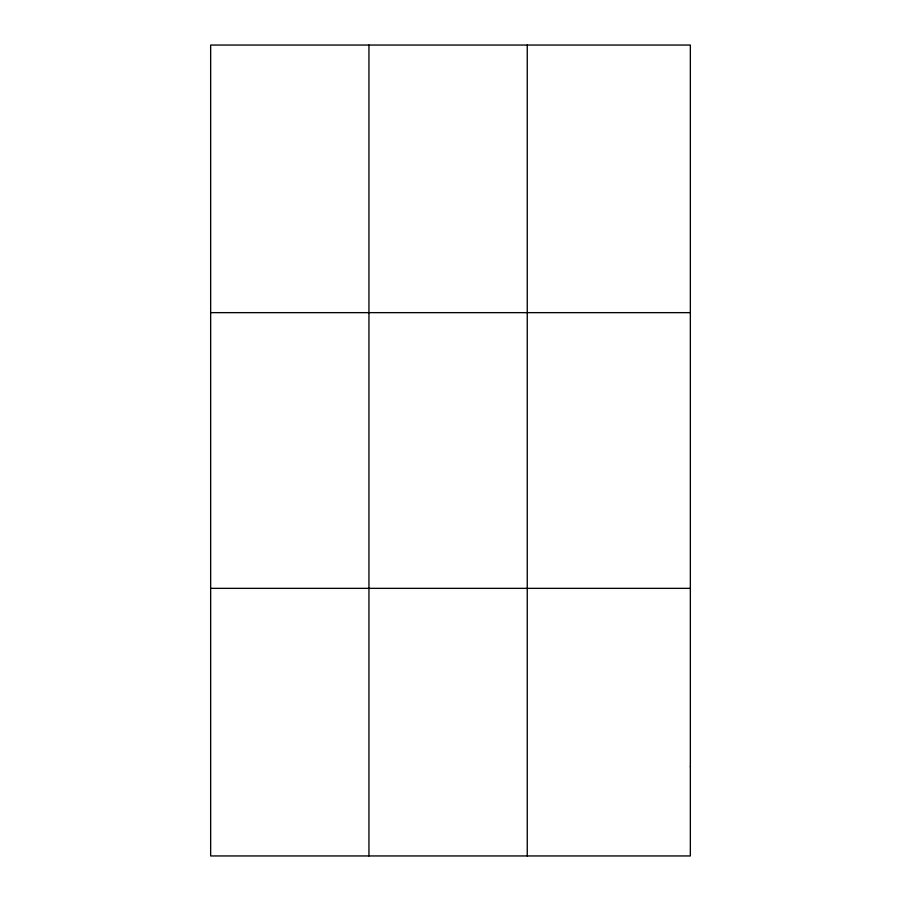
<?xml version="1.0" encoding="UTF-8"?>
<svg xmlns="http://www.w3.org/2000/svg" width="901" height="901" viewBox="0 0 901 901"><rect width="100%" height="100%" fill="white"/><g stroke="black" fill="none" stroke-linecap="round" stroke-linejoin="round"><path stroke-width="1.35" d="M368.948 855.95L368.948 45.05M527.254 855.95L527.254 45.05M210.654 312.647L690.346 312.647M210.654 588.353L690.346 588.353M690.346 766.751L690.346 855.95L210.654 855.95L210.654 45.05L690.346 45.05L690.346 766.751"/></g></svg>
